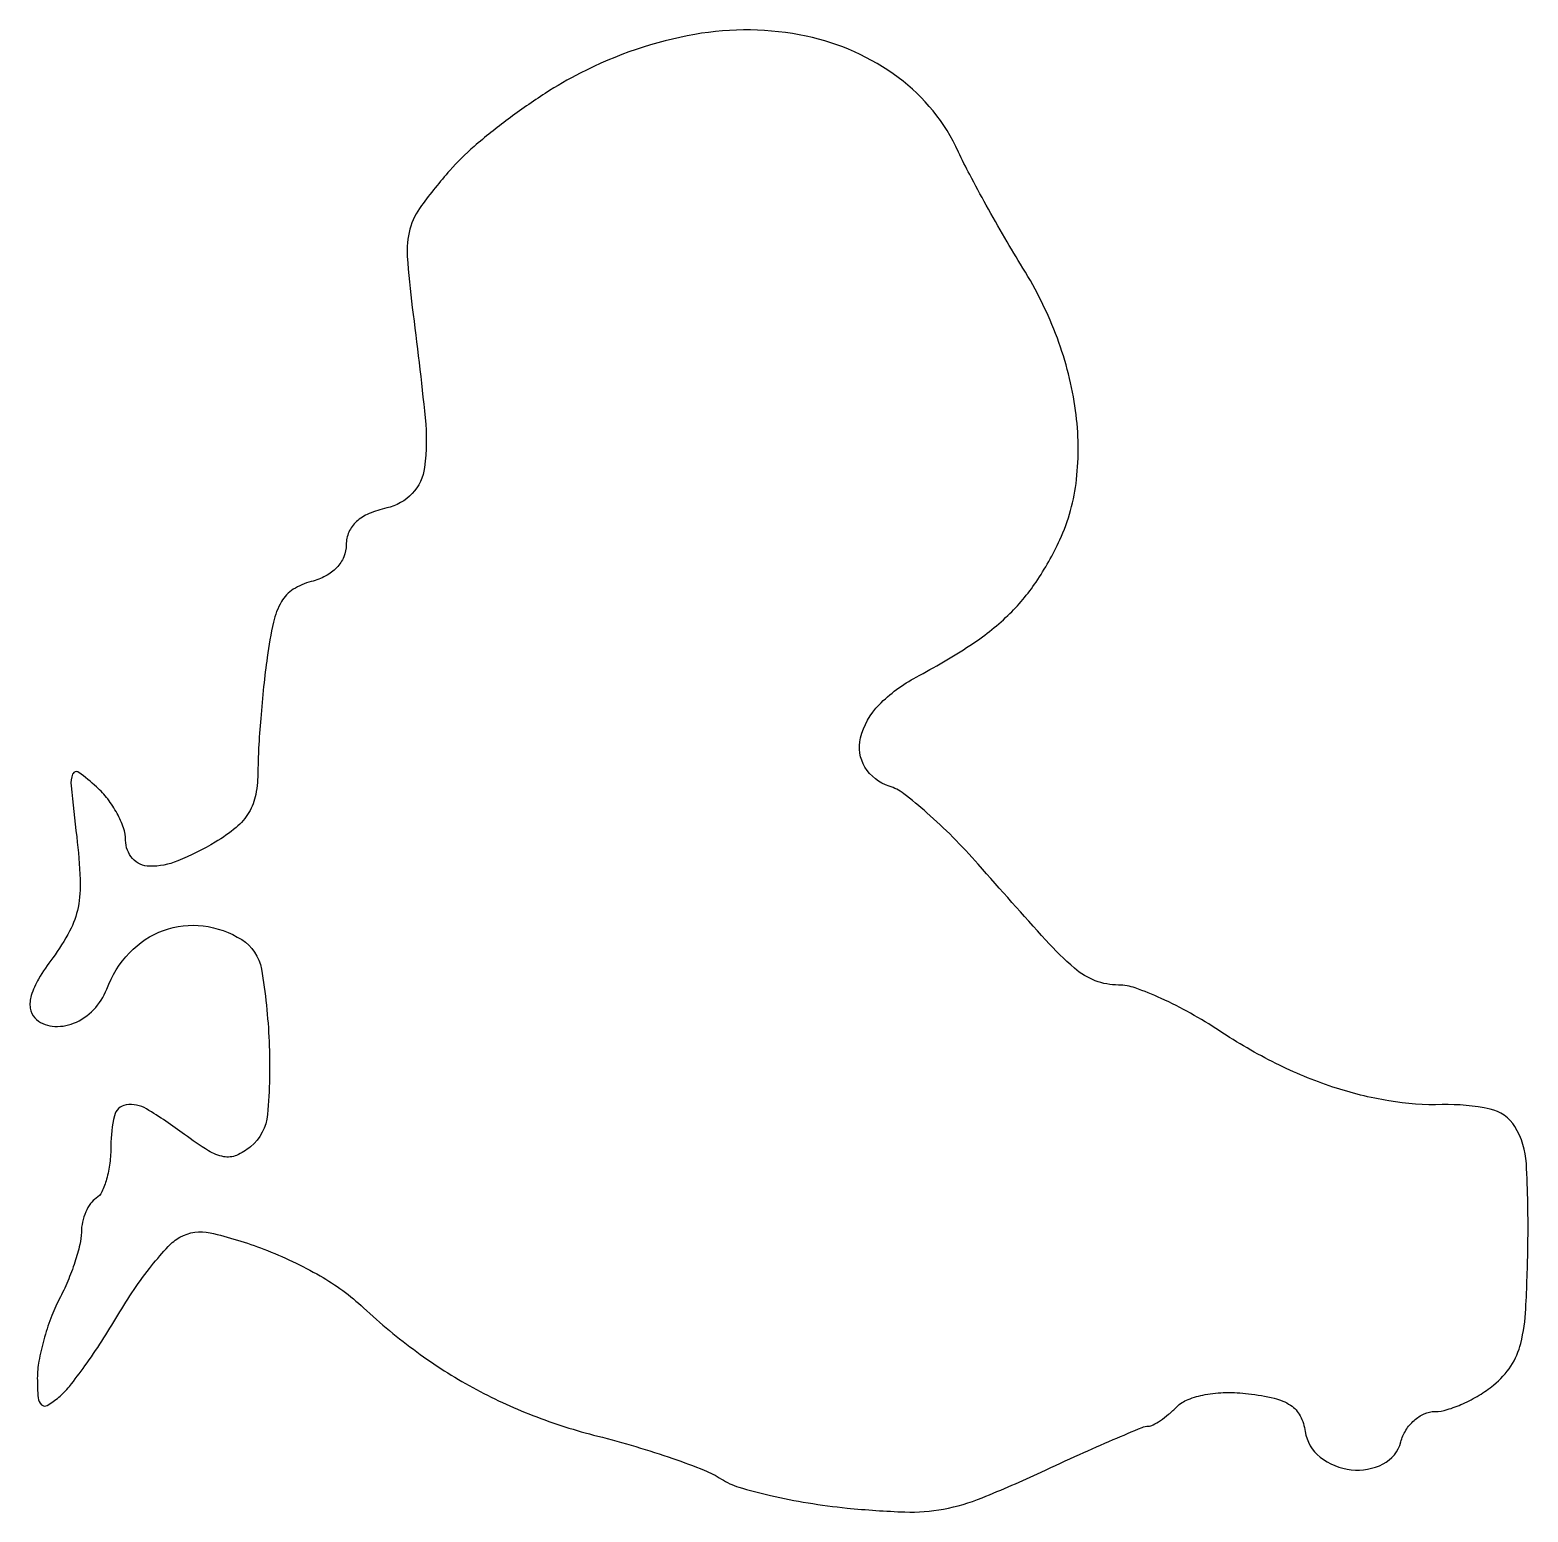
# Model space of a CAD drawing. Extents: x 0 to 102, y 0 to 101.
import ezdxf

# ---------------------------------------------------------------- set-up
doc = ezdxf.new("R2010")
doc.units = 0

msp = doc.modelspace()

# ---------------------------------------------------------------- linework, layer by layer
msp.add_lwpolyline([(37.910993, 98.017277, 0.024038), (35.531252, 96.639518, 0.017118), (33.000606, 94.8817, 0.017338), (30.697189, 93.034184, 0.034911), (29.043173, 91.39639, 0.020472), (27.11044, 89.004368, 0.093052), (26.329918, 87.401217, 0.084291), (26.145289, 85.548625, 0.015109), (26.489952, 82.081014, -0.006668), (27.364663, 74.571002, -0.057445), (27.32372, 71.201285, -0.158539), (26.486389, 69.42901, -0.150824), (24.75, 68.445011, 0.0457), (23.54873, 68.063503, 0.085216), (22.690959, 67.515065, 0.105351), (22.180427, 66.802924, 0.103378), (22, 65.939597, -0.099778), (21.834052, 65.116284, -0.090847), (21.359437, 64.390268, -0.081128), (20.604185, 63.817658, -0.060299), (19.625378, 63.442112, 0.080657), (18.398658, 62.913498, 0.11962), (17.591793, 62.072775, 0.078094), (17.050954, 60.681965, 0.019698), (16.625378, 58.283489, 0.007829), (16.385868, 56.306462, 0.005985), (16.183705, 54.137339, 0.006055), (16.043279, 52.101048, 0.014187), (16, 50.576036, -0.046944), (15.847846, 48.959029, -0.087968), (15.382738, 47.734972, -0.084423), (14.509799, 46.713296, -0.040455), (13.095708, 45.715608, -0.03485), (10.541211, 44.437575, -0.104237), (8.631806, 44.077288, -0.206969), (7.47544, 44.606784, -0.185386), (7, 45.845012, 0.083666), (6.85928, 46.680092, 0.040859), (6.421962, 47.67117, 0.039032), (5.785202, 48.653204, 0.045519), (5.032211, 49.470849, 0.026374), (3.814232, 50.461493, 0.489888), (3.401524, 50.342389, 0.121333), (3.290981, 49.542358, 0.003426), (3.678236, 46.068983, -0.018224), (3.914245, 43.177499, -0.060371), (3.770277, 41.27675, -0.073526), (3.197311, 39.672223, -0.036734), (2.043799, 37.845371, 0.023551), (1.083714, 36.410045, 0.06337), (0.588601, 35.288967, 0.101958), (0.513858, 34.422958, 0.168641), (0.830557, 33.769443, 0.170186), (2.009785, 33.202344, 0.123681), (3.464176, 33.399882, 0.106372), (4.824755, 34.316898, 0.101284), (5.716727, 35.727319, -0.099757), (7.267381, 38.195752, -0.115525), (9.583184, 39.716363, -0.11911), (12.275984, 40.024366, -0.110768), (14.893096, 39.087232, -0.212149), (16.22897, 37.084301, -0.031812), (16.755368, 32.16047, -0.032132), (16.649494, 27.200428, -0.200755), (15.497895, 24.998253, -0.073902), (14.542365, 24.41872, -0.146846), (13.669859, 24.325847, -0.093658), (12.629763, 24.732058, -0.019385), (10.998681, 25.842854, 0.022532), (8.423118, 27.573242, 0.177341), (7.033405, 27.848433, 0.30461), (6.239988, 27.113863, 0.058198), (6, 25.059017, -0.031397), (5.926388, 23.887885, -0.037109), (5.70625, 22.8004, -0.040338), (5.385578, 21.934161, -0.146547), (5, 21.5, 0.10003), (4.616386, 21.140492, 0.051918), (4.29194, 20.566787, 0.048678), (4.070351, 19.883652, 0.053235), (3.993839, 19.190983, -0.058781), (3.891158, 18.347023, -0.019904), (3.550673, 17.155336, -0.019481), (3.066105, 15.856409, -0.02118), (2.493839, 14.635693, 0.030239), (1.921745, 13.355533, 0.022154), (1.438815, 11.876011, 0.022526), (1.105856, 10.428976, 0.04531), (1, 9.263248, 0.017238), (1.046204, 7.923506, 0.195493), (1.27466, 7.456616, 0.326799), (1.679541, 7.41685, 0.039748), (2.454706, 7.962409, 0.051846), (3.17679, 8.700445, 0.011737), (4.235469, 10.100605, 0.012036), (5.385465, 11.782064, 0.011424), (6.4741, 13.546017, -0.01712), (7.577646, 15.289388, -0.018442), (8.772269, 16.909245, -0.018296), (9.894207, 18.217416, -0.078936), (10.696177, 18.849848, -0.185423), (12.751234, 19.146839, -0.035978), (16.404199, 18.036492, -0.037985), (20.221358, 16.225712, -0.057852), (23.173031, 14.053424, 0.029163), (26.797753, 11.051346, 0.032984), (30.606394, 8.62375, 0.033194), (34.679142, 6.730444, 0.030267), (39.092948, 5.324979, -0.010494), (41.692516, 4.609037, -0.011175), (44.205428, 3.79831, -0.010818), (46.332806, 3.007099, -0.049763), (47.5, 2.403673, 0.071744), (48.678552, 1.858381, 0.015892), (50.834192, 1.2888, 0.016203), (53.390744, 0.786138, 0.014984), (56.041929, 0.434753, 0.016954), (59.982734, 0.166765, 0.054375), (62.603464, 0.362766, 0.050433), (65.222953, 1.12758, 0.013122), (69.250229, 2.883223, -0.00329), (71.84924, 4.077584, -0.00491), (74.138459, 5.084447, -0.002206), (76.098966, 5.91364, -0.099254), (76.529728, 6, 0.124761), (76.848105, 6.080698, 0.025459), (77.348363, 6.385613, 0.025359), (77.908028, 6.81019, 0.021426), (78.455581, 7.312724, -0.103656), (79.227587, 7.817221, -0.047577), (80.389391, 8.147742, -0.041721), (81.797498, 8.287163, -0.032891), (83.328081, 8.209864, -0.028684), (85.088841, 7.901143, -0.088852), (86.192131, 7.424029, -0.12456), (86.850153, 6.699823, -0.087249), (87.193928, 5.64714, 0.193665), (88.205706, 3.897073, 0.139274), (90.31868, 3.035315, 0.146723), (92.489857, 3.432391, 0.213865), (93.691004, 4.926401, -0.075002), (94.03121, 5.71888, -0.071394), (94.594671, 6.39088, -0.075846), (95.287765, 6.844062, -0.107329), (96.005847, 7, 0.074542), (96.841765, 7.125318, 0.031303), (97.908802, 7.527201, 0.030104), (99.016016, 8.107827, 0.034386), (99.994828, 8.794729, 0.076797), (101.170828, 10.090851, 0.08618), (101.844045, 11.632961, 0.047404), (102.186312, 13.977748, 0.008747), (102.32932, 18.347452, 0.017099), (102.224654, 23.863443, 0.124724), (101.445837, 26.369306, 0.205499), (99.755607, 27.56565, 0.059368), (96.5, 27.865983, -0.048245), (92.876479, 28.119353, -0.038518), (89.073911, 29.062907, -0.035922), (85.197598, 30.665518, -0.030303), (81.353907, 32.888971, 0.019096), (79.39774, 34.07981, 0.020593), (77.404178, 35.086135, 0.020631), (75.633042, 35.803911, 0.086157), (74.503521, 36, -0.092514), (72.922708, 36.29502, -0.085629), (71.50628, 37.143775, -0.031816), (69.559418, 39.047895, -0.002781), (64.962899, 44.211884, 0.014973), (63.235148, 46.060164, 0.017133), (61.473424, 47.717518, 0.016457), (59.895675, 49.013623, 0.087085), (58.907774, 49.529271, -0.180587), (57.263552, 50.817669, -0.200704), (56.958315, 52.801391, -0.134181), (58.224302, 55.063403, -0.07682), (60.75, 56.945664, 0.022198), (64.398535, 59.090757, 0.046776), (66.972404, 61.127287, 0.053758), (68.895358, 63.407861, 0.040205), (70.5092, 66.274522, 0.081303), (71.643884, 70.372369, 0.060779), (71.580376, 75.066098, 0.055954), (70.340458, 79.989084, 0.048808), (67.999335, 84.761493, -0.006586), (66.77228, 86.806539, -0.005317), (65.507036, 89.033738, -0.005377), (64.383055, 91.114677, -0.013766), (63.627597, 92.651234, 0.126247), (59.526671, 97.716422, 0.10876), (53.264245, 100.530926, 0.095518), (45.688964, 100.646458, 0.075524)], format="xyb", close=True)

doc.saveas('drawing.dxf')
